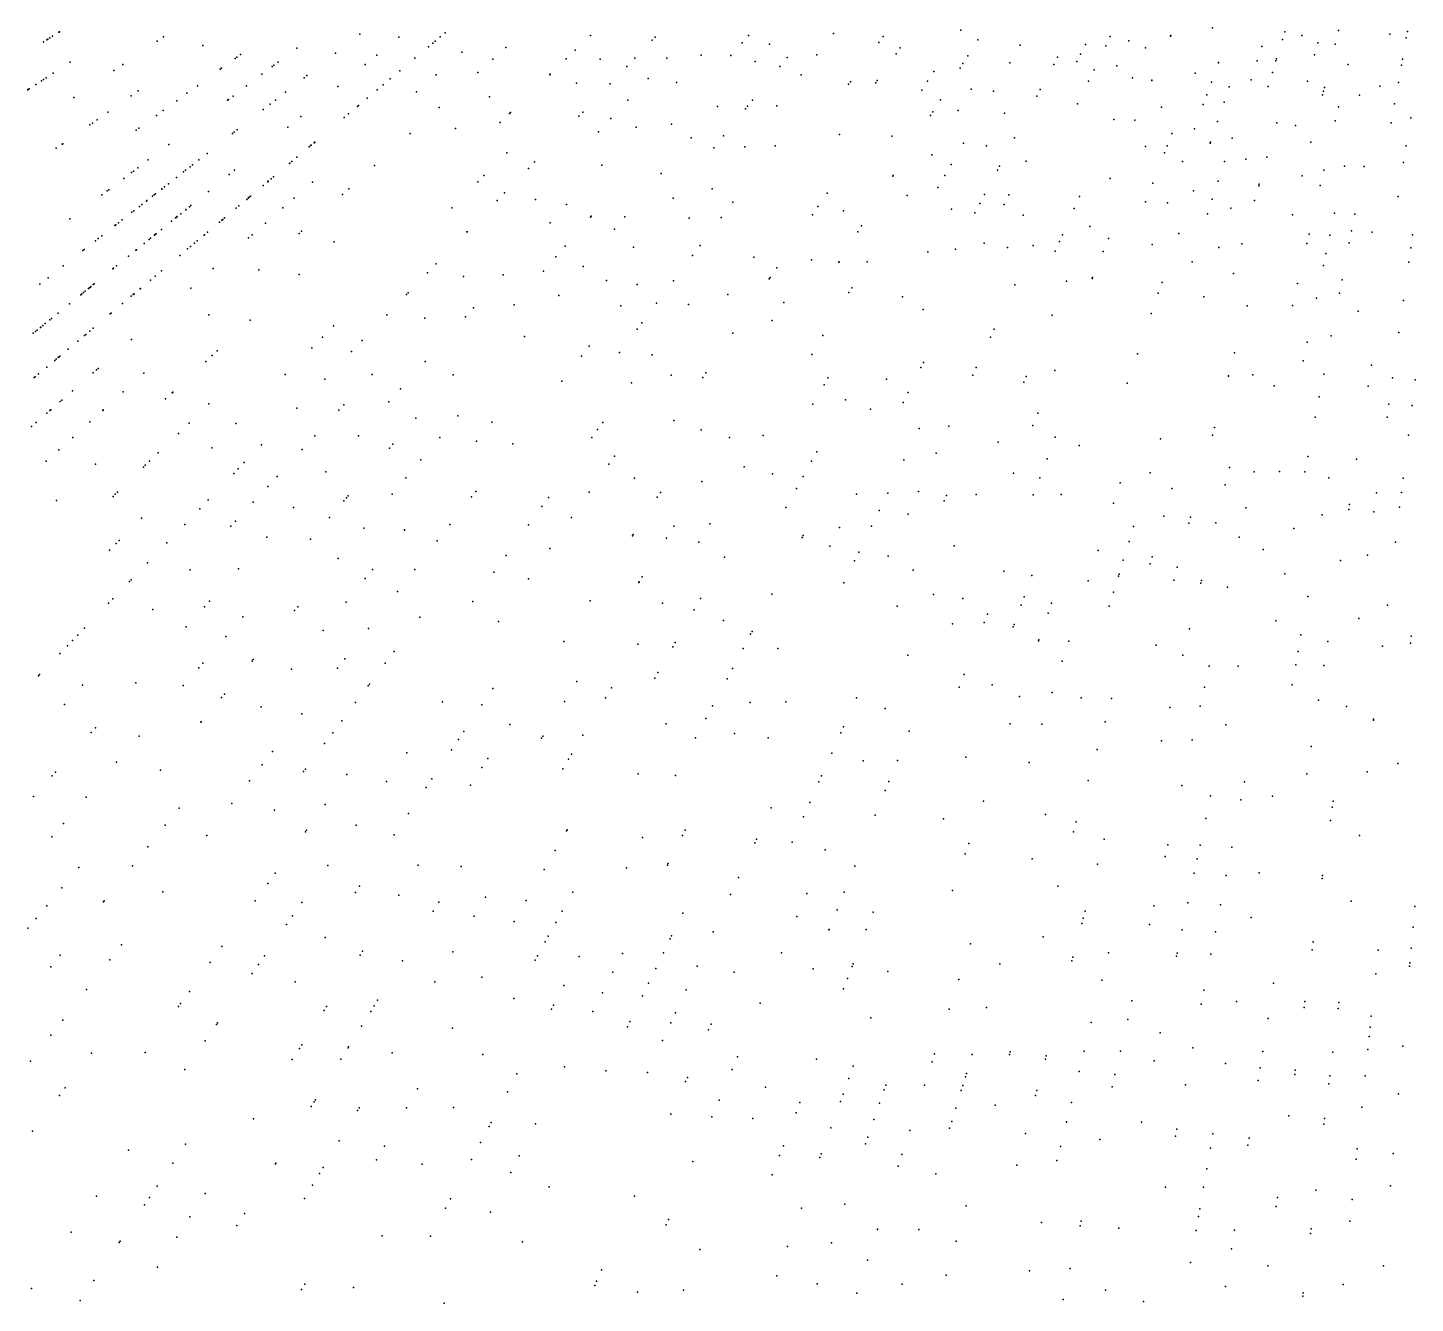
# Model space of a CAD drawing. Header units: metres. Extents: x -4327 to 4266, y -3886 to 3992.
# Drawn here: x -297.6 to -30.6, y -426.8 to -181.3 of the extents above; entities that cross this region are included whole.
import ezdxf

# ---------------------------------------------------------------- set-up
doc = ezdxf.new("R2010")
doc.units = ezdxf.units.M

msp = doc.modelspace()

# ---------------------------------------------------------------- linework, layer by layer
for p in [(-69.61, -181.34, 2494.2), (-294.59, -184.08, 2093.37), (-293.92, -183.66, -282.69), (-293.72, -183.54, -283.77), (-293.31, -183.28, -279.61), (-292.83, -182.98, -283.86), (-291.61, -182.22, -286.78), (-291.48, -182.13, -286.97), (-272.7, -183.94, 2095.34), (-271.44, -183.09, 2093.05), (-233.67, -182.56, 2105.72), (-226.16, -183.14, 2487.79), (-219.2, -183.93, -242.37), (-218.21, -183.1, -235.73), (-217.28, -182.32, -236.81), (-189.31, -182.82, 2497.42), (-177.41, -183.72, 2488.68), (-176.88, -183.17, 2481.22), (-160.14, -184.23, 2499.36), (-158.92, -182.81, 2480.2), (-142.56, -182.47, 2497.54), (-133.82, -184.19, 2500.16), (-132.96, -183, 2469.16), (-118.06, -181.79, 2454.45), (-114.78, -183.69, 2499.38), (-89.28, -183.05, 2492.19), (-85.73, -183.85, 2499.03), (-77.68, -182.99, 2465.75), (-77.6, -182.81, 2497.37), (-56.13, -183.59, 2482.59), (-55.68, -182.13, 2480.45), (-52.42, -182.82, 2476.96), (-49.36, -184.23, 2466.39), (-45.34, -181.86, 2476.42), (-35.49, -182.57, 2493.57), (-32.32, -183.27, 2495.07), (-32.1, -182.06, 2496.92), (-263.89, -184.78, 2104.49), (-256.66, -186.47, 2095.37), (-245.83, -185.24, 2478.96), (-238.34, -186.21, 2480.12), (-230.42, -186.59, 2464.73), (-220.47, -185, 2483.88), (-219.64, -184.3, -226.67), (-214.04, -186.06, 2483.11), (-205.62, -185.14, 2494.95), (-192.24, -185.64, 2458.77), (-168.01, -186.6, 2473.29), (-162.28, -186.68, 2490.5), (-154.83, -184.52, 2494.4), (-145.77, -186.57, 2494.54), (-130.47, -186.33, 2497.91), (-129.68, -185.2, 2467.92), (-116.71, -186.77, 2493.79), (-106.64, -184.71, 2492.64), (-94.99, -186.42, 2493.24), (-94.03, -184.54, 2484.38), (-90.16, -184.85, 2483.25), (-82.47, -185.22, 2497.78), (-60.1, -184.96, 2497.19), (-49.99, -186.55, 2497.54), (-46.01, -184.52, 2476.71), (-289.45, -187.97, 2094), (-281.03, -189.56, 2092.22), (-279.31, -188.39, 2101.16), (-260.54, -189.29, 2096.16), (-260.32, -189.14, 2094.43), (-257.7, -187.23, 2096.19), (-257.34, -186.97, 2093.22), (-250.57, -188.82, 2450.24), (-250.22, -188.56, 2479.03), (-249.4, -187.94, 2449.42), (-232.69, -188.43, 2489.06), (-223.11, -187.21, -224.12), (-208.09, -187.37, 2463.64), (-193.98, -187.33, 2493.71), (-187.41, -187.41, 2463.53), (-182.33, -188.81, 2490.71), (-180.75, -187.17, 2482.15), (-174.59, -187.22, 2468.01), (-157.59, -187.81, 2496.24), (-152.87, -188.78, 2459.53), (-151.46, -187.04, 2464.28), (-118.16, -189.1, 2493.8), (-117.62, -188.24, 2467.29), (-108.59, -188.09, 2490.3), (-100.17, -188.39, 2493.64), (-99.44, -187.02, 2491.51), (-95.71, -187.84, 2479.8), (-92.39, -189.42, 2495.11), (-87.99, -188.69, 2497.34), (-68.45, -188.07, 2465.64), (-68.43, -188, 2498.5), (-60.98, -187.68, 2498.72), (-57.39, -187.71, 2468.21), (-57.28, -187.34, 2497.83), (-43.5, -188.43, 2500.78), (-33.24, -188.54, 2493.41), (-33.04, -187.41, 2496.26), (-294.96, -191.55, 2091.13), (-294.55, -191.29, 2095.27), (-294.05, -190.96, -284.08), (-292.68, -190.07, -285.29), (-252.54, -190.3, 2437.83), (-244.43, -190.97, 2103), (-243.9, -190.56, 2470.69), (-227.85, -191.19, 2484.01), (-225.98, -189.62, -221.67), (-219.02, -190.39, 2457.68), (-210.97, -189.96, 2485.59), (-197.14, -190.38, 2483.67), (-197.06, -190.3, 2458.03), (-191.99, -191.99, 2460.57), (-185.51, -192.1, 2495), (-178.22, -191.12, 2492.84), (-172.78, -191.89, 2489.39), (-148.77, -190.42, 2474.23), (-139.65, -192.2, 2488.69), (-139.29, -191.72, 2496.78), (-134.4, -191.95, 2497.78), (-134.11, -191.52, 2477.74), (-124.43, -191.6, 2464.18), (-123.23, -189.76, 2499.78), (-93.47, -191.64, 2491.89), (-85.03, -190.98, 2491.24), (-81.28, -191.48, 2495.09), (-81.25, -191.42, 2494.35), (-72.97, -190.1, 2475.14), (-69.81, -191.81, 2481.12), (-62.17, -191.34, 2495.4), (-58.08, -189.96, 2497.86), (-51.34, -191.61, 2494.37), (-33.84, -191.9, 2484.62), (-33.83, -191.87, 2501.68), (-297.59, -193.26, -282.41), (-297.55, -193.23, -276.41), (-297.54, -193.23, 2088.58), (-297.29, -193.07, -276.8), (-297.29, -193.07, -276.8), (-296.06, -192.26, -279.07), (-288.7, -194.73, 2091.46), (-277.68, -194.43, 2092.22), (-276.33, -193.49, 2096.53), (-266.95, -193.95, 2094.42), (-264.94, -192.49, 2093.54), (-258.09, -194.49, 2429.1), (-255.48, -192.52, 2105.08), (-247.99, -193.75, 2457.68), (-237.92, -192.66, 2487.73), (-230.38, -193.31, -268.27), (-229.18, -192.31, -230.22), (-222.77, -193.65, 2488.05), (-208.72, -194.63, 2486.68), (-125.55, -193.33, 2471.77), (-116.07, -193.17, 2489.82), (-111.73, -193.53, 2483.97), (-103.41, -194.49, 2494.29), (-102.76, -193.25, 2493.91), (-70.71, -194.27, 2496.2), (-66.37, -192.74, 2494.43), (-58.9, -192.66, 2498.89), (-48.43, -194.24, 2482.94), (-48.25, -193.52, 2490.78), (-48.08, -192.84, 2499.11), (-41.31, -194.34, 2498.36), (-37.43, -192.55, 2501.07), (-282.15, -197.56, 2096.9), (-271.54, -197.28, 2093.26), (-268.92, -195.38, 2095.04), (-259.14, -195.28, 2096.79), (-258.98, -195.15, 2397.42), (-252.26, -197.09, 2457.49), (-250.95, -196.07, 2095.69), (-249.93, -195.27, 2094.88), (-234.15, -196.47, -252.95), (-233.97, -196.32, -213.24), (-232.29, -194.92, -252.34), (-218.43, -196.67, 2466.05), (-190.78, -197.56, 2464.24), (-182.11, -195.29, 2494.75), (-164.88, -196.5, 2459.91), (-159.48, -196.94, 2496.17), (-159.07, -196.44, 2463.06), (-158.11, -195.26, 2461.46), (-153.43, -196.38, 2495.34), (-123.43, -197.52, 2497.41), (-121.97, -195.19, 2497.42), (-118.53, -197.27, 2497.17), (-95.57, -195.96, 2484.2), (-79.44, -196.63, 2494.5), (-71.38, -196.11, 2470.7), (-67.36, -195.63, 2498.2), (-45.37, -196.53, 2484.83), (-34.56, -196, 2502.6), (-285.63, -200, 2101.27), (-285.15, -199.67, 2090.72), (-284.25, -199.04, 2091.15), (-272.84, -198.23, 2088.7), (-245.02, -198.41, 2121.45), (-236.73, -198.64, -215.51), (-235.89, -197.93, 2491.04), (-206.69, -199.6, 2491.74), (-204.88, -197.85, 2458.05), (-204.68, -197.66, 2491.3), (-191.52, -198.33, 2498.58), (-185.41, -198.83, 2463.8), (-173.74, -199.87, 2461.55), (-123.85, -198.2, 2476.75), (-109.62, -197.75, 2498.04), (-88.59, -198.99, 2497.52), (-84.53, -199.14, 2480.58), (-68.64, -199.35, 2496.11), (-57.24, -199.63, 2491.11), (-53.63, -200.15, 2501.93), (-45.99, -199.22, 2468.8), (-35.2, -199.65, 2497.54), (-31.46, -198.65, 2494.66), (-276.74, -201.06, 2096.78), (-276.19, -200.66, 2092.59), (-258.17, -201.7, -248.99), (-257.84, -201.44, -273.19), (-257.27, -201, -252.93), (-247.56, -200.47, 2104.02), (-224.02, -201.7, 2460.6), (-215.27, -200.74, 2492.68), (-187.77, -201.36, 2495.11), (-180.53, -200.5, 2494.95), (-169.94, -202.52, 2457.32), (-163.68, -202.13, 2468.08), (-141.38, -201.91, 2495.61), (-131.3, -202.19, 2496.64), (-107.69, -202.53, 2474.14), (-77.43, -201.72, 2493.15), (-73.09, -200.8, 2497.37), (-65.82, -202.56, 2489.15), (-292.09, -204.53, 2099.18), (-290.99, -203.75, 2098.14), (-290.86, -203.66, 2090.31), (-270.45, -203.8, 2097.34), (-263.07, -205.54, 2229.65), (-243.42, -204.25, 2449.73), (-243.15, -204.03, 2489.6), (-243.03, -203.93, -246.89), (-242.5, -203.48, -229.07), (-242.34, -203.35, 2136.71), (-205.38, -205.38, 2483.07), (-165.57, -204.47, 2496.68), (-159.59, -204.26, 2485.77), (-153.79, -204.09, 2490.17), (-117.53, -203.57, 2476.62), (-113.1, -204.04, 2501.4), (-82.51, -204.22, 2494.04), (-78.84, -205.39, 2475.74), (-78.33, -204.07, 2475.12), (-70.08, -203.52, 2499.5), (-70.06, -203.46, 2498.75), (-70.01, -203.33, 2497.26), (-50.71, -203.38, 2497.72), (-32.32, -204.09, 2462.35), (-274.39, -206.77, 2098.81), (-266.36, -208.1, -236), (-265.9, -207.74, -253.84), (-264.65, -206.76, 2234.65), (-247.22, -207.44, -257.72), (-247.18, -207.41, -257.38), (-246.76, -207.05, -243.42), (-245.83, -206.27, -276.36), (-230.86, -207.86, 2490.7), (-200.05, -207.16, 2461.96), (-187.09, -207.78, 2448.08), (-123.64, -205.77, 2485.94), (-119.9, -207.67, 2455.32), (-110.58, -207.97, 2496.16), (-105.47, -206.99, 2490.94), (-75.38, -207.1, 2495.54), (-67.29, -207.09, 2450.34), (-63.17, -206.61, 2492.91), (-59.13, -206.23, 2491.28), (-44.21, -208, 2501.23), (-40.44, -208.05, 2476.95), (-32.83, -207.27, 2500.71), (-279.11, -210.32, 2084.91), (-277.62, -209.2, 2101.95), (-277.26, -208.93, 2099.24), (-276.42, -208.29, 2099.92), (-268.95, -210.13, 2092.09), (-267.63, -209.09, 2125.54), (-267.22, -208.77, -239.24), (-258.81, -209.58, 2106.34), (-257.79, -208.76, 2452.42), (-251.31, -210.88, -254.16), (-250.75, -210.4, -251.02), (-250.29, -210.02, 2118.96), (-209.8, -209.8, 2489.38), (-201.25, -208.4, 2488.44), (-175.71, -209.4, 2464.89), (-131.15, -209.88, 2478.17), (-131.07, -209.76, 2463.11), (-121.13, -209.8, 2480.45), (-110.99, -208.74, 2490.81), (-89.29, -210.34, 2494.3), (-68.51, -210.85, 2494.92), (-52.32, -209.85, 2464.28), (-48.19, -208.75, 2503.85), (-283.31, -213.49, 2088.34), (-282.33, -212.75, 2101.98), (-282, -212.5, 2085.57), (-273.26, -213.49, -236.52), (-273.01, -213.3, 2450.63), (-271.82, -212.37, -242.23), (-271.76, -212.32, -254.75), (-271.25, -211.92, -252.25), (-270.53, -211.36, -257.67), (-262.81, -212.82, 2101.72), (-252.26, -211.67, 2454.76), (-251.41, -210.96, 2105.58), (-251.38, -210.94, -249.11), (-242.79, -211.06, 2490.81), (-237.03, -213.42, 2469.49), (-235.83, -212.34, 2489.1), (-211, -211, 2480.62), (-205.82, -213.13, 2485.91), (-165.89, -212.33, 2491.72), (-143.78, -213.16, 2492.02), (-122.44, -212.07, 2465.62), (-113.49, -213.45, 2461.41), (-108.79, -213.5, 2481.46), (-81.09, -211.24, 2484.72), (-73.25, -212.74, 2455.97), (-60.72, -211.75, 2494.29), (-60.62, -211.41, 2490.31), (-48.87, -211.69, 2491.04), (-276.1, -215.71, -240.1), (-275.64, -215.35, -238.3), (-274.77, -214.68, -240.35), (-274.69, -214.61, -261.05), (-273.56, -213.73, -258.79), (-266.49, -215.8, -272.91), (-266.19, -215.55, 2451.69), (-257.47, -216.05, -269), (-256.96, -215.61, 2479.92), (-255.46, -214.36, -239.38), (-255.16, -214.11, -225.07), (-254.96, -213.94, -271.47), (-254.7, -213.72, -294.64), (-248.5, -216.02, 2485.28), (-246.33, -214.13, 2484.4), (-215.99, -215.99, 2493.36), (-207.23, -214.59, 2468.54), (-199.89, -214.36, 2493.84), (-193.93, -215.38, 2466.03), (-173.41, -214.14, 2497.09), (-161.93, -214.89, 2463.1), (-145.53, -215.75, 2495.72), (-128.38, -213.65, 2495.83), (-119.85, -216.22, 2461.87), (-114.39, -215.14, 2494.88), (-109.72, -215.33, 2488.54), (-96.21, -216.1, 2492.3), (-95.21, -213.83, 2466.17), (-82.48, -214.86, 2482.35), (-78.26, -215.03, 2497.79), (-69.64, -214.33, 2459.95), (-66.06, -216.07, 2496.3), (-61.54, -214.61, 2481.73), (-33.86, -213.78, 2466.27), (-289.48, -218.14, 2099.18), (-280.12, -218.85, 2099.62), (-279.39, -218.29, -237.05), (-277.54, -216.84, -237.42), (-277.16, -216.54, 2105.32), (-269.92, -218.58, -274.58), (-269.14, -217.94, -265.29), (-269.09, -217.91, -269.46), (-268.94, -217.78, -270.52), (-268.82, -217.69, -269.5), (-268.16, -217.15, -266.12), (-267.17, -216.35, -273), (-267.14, -216.32, -267.81), (-260.66, -218.72, 2107.46), (-260.24, -218.36, -245.26), (-260.05, -218.21, -240.89), (-259.7, -217.92, -235.87), (-251.84, -218.92, 2487.47), (-197.07, -218.87, 2494.17), (-189.31, -217.78, 2490.34), (-189.18, -217.62, 2488.6), (-182.7, -217.73, 2488.57), (-170.31, -217.99, 2494.46), (-164.15, -217.84, 2496.9), (-146.6, -217.35, 2474.9), (-140.63, -216.56, 2489.39), (-115.35, -216.94, 2460.26), (-106.03, -217.39, 2490.53), (-70.56, -217.15, 2492.31), (-54.18, -217.32, 2459.57), (-46.13, -217.01, 2496.66), (-42.22, -217.22, 2490.19), (-283.34, -221.37, -230.31), (-280.85, -219.42, 2425.45), (-280.65, -219.27, -227.3), (-273.22, -221.25, -256.17), (-273.07, -221.13, -256.02), (-273.03, -221.09, -254.81), (-272.91, -220.99, -261.78), (-271.85, -220.14, -258.99), (-263.65, -221.23, -249.34), (-263.6, -221.18, -233.33), (-263.01, -220.69, -234.45), (-254.41, -221.16, 2451.94), (-245.35, -220.92, 2481.63), (-244.88, -220.5, 2487.27), (-213.07, -220.64, 2492.45), (-213.06, -220.63, 2459.2), (-184.68, -220.09, 2491.49), (-137.85, -220.61, 2494.72), (-137.13, -219.45, 2468.47), (-98.48, -221.2, 2493.27), (-93.2, -219.57, 2498.64), (-76.08, -220.96, 2476.5), (-51.03, -221.05, 2461.57), (-47.03, -221.24, 2468.91), (-42.85, -220.44, 2481.11), (-38.91, -220.66, 2490.69), (-31.09, -221.2, 2482.97), (-286.96, -224.2, -226.31), (-286.72, -224.01, -225.85), (-284.55, -222.32, -227.42), (-284.04, -221.91, -231.71), (-276.76, -224.12, -249.8), (-276.69, -224.06, -254.69), (-275.17, -222.83, -250.96), (-274.22, -222.06, -251.83), (-273.96, -221.85, -256.56), (-266.82, -223.89, -261.43), (-266.26, -223.42, -290.52), (-265.48, -222.76, -258.34), (-264.98, -222.34, 2485.8), (-255.14, -221.79, 2489.15), (-238.62, -222.52, 2462.73), (-194.19, -223.39, 2495), (-181.05, -223.57, 2494.72), (-168.22, -223.23, 2471.24), (-119.06, -223.92, 2471.27), (-113.53, -222.81, 2490.23), (-109.08, -223.65, 2491.61), (-104.11, -223.26, 2494.11), (-99.06, -222.5, 2466), (-89.65, -221.89, 2492.54), (-81.19, -223.06, 2501.01), (-68.37, -223.64, 2492.8), (-63.93, -222.94, 2501.52), (-51.44, -222.83, 2466.67), (-43.3, -222.75, 2491.94), (-31.44, -223.68, 2495.55), (-278.19, -225.28, -251.96), (-268.33, -225.16, 2103.79), (-219.02, -226.8, 2472.98), (-195.97, -225.44, 2494.68), (-169.65, -225.14, 2492.36), (-157.89, -225.49, 2494.61), (-146.75, -225.98, 2491.72), (-141.52, -226.47, 2495), (-141.46, -226.39, 2468.61), (-136.03, -226.39, 2493.3), (-124.41, -224.44, 2460.91), (-99.88, -224.34, 2472.59), (-90.67, -224.42, 2464.39), (-73.55, -226.36, 2493.17), (-47.77, -224.76, 2493.18), (-31.83, -226.46, 2466.67), (-293.68, -229.45, -231.05), (-290.78, -227.18, -229.88), (-281.2, -227.71, -245.93), (-281.14, -227.66, -239.3), (-281.06, -227.6, -243.51), (-280.49, -227.14, -241.02), (-273.06, -229.13, -281.17), (-271.87, -228.13, -224.6), (-261.9, -227.66, 2454.59), (-253.15, -227.94, 2487.79), (-245.38, -228.82, 2490.75), (-220.64, -228.48, 2491.33), (-213.71, -229.18, 2457.85), (-206.11, -228.91, 2491.78), (-198.36, -228.19, 2456.97), (-190.7, -227.26, 2489.13), (-154.74, -229.41, 2495.2), (-153.46, -227.51, 2499.48), (-92.75, -229.57, 2492.98), (-92.68, -229.38, 2463.61), (-65.56, -228.65, 2477.36), (-48.26, -227.06, 2474.39), (-295.27, -230.69, 2088.4), (-286.83, -232.27, -239.54), (-286.57, -232.06, 2481.25), (-285.93, -231.54, -242.23), (-285.71, -231.37, 2446.28), (-285.54, -231.23, -241.61), (-285.42, -231.13, 2099.62), (-284.97, -230.77, -242.28), (-284.82, -230.64, -239.85), (-275.96, -231.56, -241.13), (-275.89, -231.5, -278.07), (-273.95, -229.88, -237.41), (-266.23, -231.43, 2456.55), (-186.22, -229.96, 2494.26), (-180.29, -230.76, 2491.6), (-173.32, -230.01, 2497.45), (-154.9, -229.65, 2473.29), (-139.57, -232.28, 2468.17), (-139.01, -231.36, 2495.95), (-107.62, -230.79, 2494.79), (-97.67, -230.1, 2489.23), (-79.31, -230.34, 2494.38), (-53.23, -230.58, 2464.67), (-44.68, -229.83, 2495.79), (-289.55, -234.48, -237.79), (-287.39, -232.72, 2107.3), (-287.17, -232.55, -238.4), (-279.36, -234.41, -250.19), (-277.7, -233.02, 2099.43), (-277.31, -232.69, -250.98), (-277.09, -232.51, -226.44), (-224.69, -232.67, 2493.61), (-224.4, -232.37, 2490.39), (-203.97, -234.64, 2459.93), (-195.39, -232.86, 2459.03), (-183.49, -234.85, 2488.97), (-176.58, -234.33, 2496.57), (-170.44, -234.59, 2490.68), (-162.89, -232.64, 2498.66), (-152.12, -234.24, 2493.66), (-129.24, -233.15, 2465.13), (-80.03, -232.43, 2475.07), (-71.26, -233.09, 2495.63), (-62.94, -234.88, 2475.84), (-54.21, -234.8, 2481.33), (-49.61, -233.37, 2470.76), (-45.18, -232.41, 2494.54), (-32.86, -233.83, 2502.38), (-293.32, -237.53, -230.02), (-293, -237.26, -231.18), (-291.75, -236.26, 2098.94), (-291.72, -236.23, 2098.7), (-281.75, -236.42, 2484.17), (-281.54, -236.24, -246.88), (-262.72, -236.56, 2500.63), (-254.78, -237.59, 2483.69), (-228.49, -236.61, 2493.15), (-221.2, -237.21, 2468.79), (-213.36, -236.96, 2490.17), (-211.82, -235.24, 2493.74), (-125.26, -235.58, 2492.76), (-100.45, -236.64, 2478.45), (-81.38, -236.35, 2475.66), (-41.59, -235.87, 2494.53), (-296.54, -240.13, -234.26), (-296.09, -239.77, -224.56), (-295.78, -239.52, 2357.22), (-295.14, -239, -230.02), (-295.06, -238.94, -226.3), (-294.68, -238.62, -230.52), (-294.26, -238.28, -231.89), (-285.66, -239.7, -268.91), (-284.98, -239.13, -248.72), (-238.73, -238.73, 2455.65), (-180.34, -239.32, 2468.38), (-179.43, -238.11, 2489.96), (-161.94, -240.08, 2499.28), (-154.34, -237.66, 2493.2), (-111.61, -239.35, 2493.05), (-33.72, -239.95, 2467.13), (-287.97, -241.63, 2446.79), (-286.67, -240.55, 2098.9), (-286.44, -240.35, -265.34), (-277.64, -241.35, 2484.66), (-242.91, -242.91, 2488.65), (-240.9, -240.9, 2488.03), (-233.26, -241.54, 2492.74), (-202.03, -240.77, 2497.8), (-189.55, -242.61, 2457.54), (-144.56, -240.59, 2493.75), (-112.32, -240.87, 2495.89), (-51.41, -241.85, 2489.5), (-46.77, -240.62, 2495.74), (-292.39, -245.34, -221.9), (-292.14, -245.14, -234.13), (-291.75, -244.8, -244.82), (-291.57, -244.66, 2175.96), (-291.43, -244.54, 2100.58), (-289.79, -243.16, -248.76), (-263.33, -245.56, 2488.08), (-262.08, -244.39, 2485.8), (-261.12, -243.5, 2457.7), (-235.26, -243.62, 2453.49), (-221.11, -245.57, 2494.21), (-191.04, -244.52, 2499.06), (-183.72, -243.8, 2491.87), (-177.46, -244.25, 2498.32), (-146.72, -244.19, 2494.28), (-84.05, -244.1, 2488.9), (-65.35, -243.9, 2487.22), (-52.16, -245.41, 2498.43), (-295.51, -247.96, -233.65), (-293.93, -246.64, -237.01), (-284.98, -247.73, 2117.85), (-284.33, -247.16, 2099.72), (-284.03, -246.9, 2485.67), (-275.23, -247.82, 2482.78), (-248.08, -248.08, 2491.42), (-231.3, -248.04, 2486.98), (-215.71, -248.14, 2492.15), (-173.8, -248.21, 2495.92), (-167.09, -247.72, 2495.42), (-125.71, -246.73, 2460.22), (-125.21, -245.74, 2487), (-115.72, -248.17, 2494.01), (-115.06, -246.74, 2492.17), (-99.92, -247.31, 2479.19), (-61.87, -248.13, 2478.59), (-48.21, -248.02, 2462.07), (-39.01, -246.28, 2496.83), (-296.34, -248.66, -227.44), (-296.19, -248.53, 2471.69), (-240.43, -248.97, 2467.59), (-225.86, -250.84, 2455.16), (-194.81, -249.35, 2460.49), (-181.39, -249.67, 2474.33), (-167.7, -248.62, 2459.03), (-144.36, -250.05, 2491.83), (-143.6, -248.72, 2490.5), (-132.37, -248.96, 2492.85), (-105.91, -249.51, 2493.81), (-105.47, -248.48, 2496.2), (-86, -249.75, 2493.55), (-66.55, -248.35, 2492.02), (-66.55, -248.37, 2478.95), (-57.77, -250.25, 2489.29), (-39.65, -250.32, 2496.42), (-34.95, -248.7, 2487.35), (-30.59, -249.1, 2485.61), (-291.32, -253.24, 2199.64), (-291.02, -252.98, 2447.56), (-288.99, -251.22, 2168.2), (-279.21, -251.4, 2454.41), (-271.06, -252.77, 2493.86), (-269.77, -251.56, 2481.99), (-269.66, -251.46, 2462.55), (-228.1, -253.33, 2489.52), (-140.22, -252.96, 2484.22), (-129.13, -253.42, 2490.31), (-128.16, -251.53, 2459.85), (-49.05, -252.34, 2491.52), (-293.9, -255.49, 2480.62), (-293.33, -254.99, 2106.7), (-293.16, -254.84, 2294.35), (-283.17, -254.97, 2480.15), (-283.06, -254.87, 2488.27), (-262.73, -253.71, 2485.56), (-245.79, -254.52, 2473.57), (-237.75, -254.95, 2495.27), (-236.76, -253.89, 2484.87), (-214.83, -256.02, 2481.09), (-146.52, -253.78, 2493.34), (-135.44, -254.72, 2501.67), (-103.22, -255.48, 2497.09), (-49.82, -256.29, 2464.71), (-36.02, -256.28, 2481.79), (-35.67, -253.8, 2497.38), (-31.19, -254.05, 2494.15), (-296.9, -258.09, 2436.45), (-296, -257.3, 2446.01), (-285.64, -257.19, 2457.12), (-266.55, -257.4, 2456.46), (-257.52, -257.52, 2469.04), (-222.93, -256.45, 2491.69), (-208.31, -257.24, 2467.4), (-187.93, -258.66, 2496.86), (-186.94, -257.3, 2494.56), (-173.29, -256.92, 2462.83), (-168.02, -258.72, 2462.5), (-126.07, -258.48, 2458.49), (-120.32, -258.03, 2492.79), (-104.18, -257.85, 2495.3), (-69.2, -258.24, 2459.76), (-288.94, -260.16, 2485.52), (-268.61, -259.4, 2493.95), (-252.62, -261.6, 2484.27), (-242.32, -259.85, 2493.56), (-233.97, -259.85, 2463.56), (-227.32, -261.5, 2490.01), (-218.31, -260.17, 2490.45), (-211.25, -260.88, 2491.99), (-204.22, -261.39, 2462.51), (-189.05, -260.2, 2458.55), (-162.57, -260.17, 2492.94), (-156.09, -259.77, 2462.67), (-110.83, -261.11, 2495.68), (-99.86, -260.14, 2463.54), (-79.62, -260.43, 2492.92), (-69.59, -259.71, 2499.08), (-31.89, -259.76, 2496.57), (-291.59, -262.55, 2166.5), (-272.48, -263.13, 2483.53), (-262.17, -262.17, 2467.04), (-244.78, -262.5, 2489.76), (-227.96, -262.23, 2487.1), (-184.68, -263.75, 2461.28), (-145.75, -262.93, 2487.65), (-122.75, -263.23, 2459.66), (-101.45, -264.29, 2490.71), (-95.26, -261.72, 2486.7), (-51.29, -263.87, 2498.58), (-294.06, -264.77, 2226.36), (-284.55, -265.35, 2478.4), (-275.33, -265.88, 2491.27), (-274.97, -265.54, 2461.24), (-274.17, -264.77, 2454.08), (-257.07, -266.2, 2462.35), (-255.93, -265.02, 2488.37), (-240.25, -266.82, 2471.56), (-221.95, -264.51, 2491.44), (-185.78, -265.32, 2497.08), (-159.72, -265.82, 2453.73), (-146.75, -264.75, 2493.44), (-128.99, -264.48, 2457.45), (-66.31, -265.96, 2496.5), (-61.59, -266.78, 2493.76), (-56.69, -266.71, 2471), (-51.86, -266.82, 2463.3), (-41.87, -264.38, 2462.75), (-257.94, -267.11, 2489.21), (-251.41, -269.61, 2462.05), (-249.61, -267.67, 2490.75), (-224.84, -267.96, 2493.84), (-180.8, -268.04, 2492.62), (-167.86, -268.64, 2463.21), (-154.25, -267.16, 2462.5), (-148.38, -267.68, 2486.99), (-107.9, -267.05, 2497.7), (-102.85, -267.93, 2465.1), (-87.36, -268.88, 2499.56), (-81.63, -267.01, 2492.91), (-67.14, -269.3, 2490.33), (-47.25, -267.96, 2465.78), (-32.91, -268.03, 2497.19), (-292.05, -272.34, 2490.44), (-281.16, -271.51, 2489.76), (-280.74, -271.1, 2459.73), (-280.35, -270.73, 2491.45), (-262.85, -272.19, 2462.85), (-236.25, -271.77, 2488.33), (-235.96, -271.44, 2494.96), (-227.44, -271.06, 2493.01), (-212.19, -271.59, 2486.73), (-211.39, -270.57, 2487.41), (-197.41, -271.71, 2472.8), (-189.55, -270.71, 2463.43), (-176.44, -271.69, 2455.47), (-175.85, -270.78, 2489.15), (-149.64, -269.97, 2496.99), (-138.14, -271.11, 2495.01), (-132.11, -270.87, 2493.86), (-126.16, -270.55, 2458.95), (-120.81, -271.35, 2492.11), (-115.1, -271.17, 2460.18), (-104.11, -271.2, 2460.16), (-98.7, -271.18, 2490.59), (-77.41, -269.97, 2495.24), (-38.06, -270.81, 2490.78), (-33.25, -270.76, 2497.14), (-264.49, -273.89, 2496.38), (-254.24, -272.64, 2489.75), (-246.42, -273.68, 2487.38), (-236.78, -272.38, 2456.13), (-198.68, -273.46, 2458.62), (-151.69, -273.65, 2497.48), (-133.76, -274.24, 2490.63), (-128.19, -274.91, 2464.91), (-121.26, -272.35, 2489.71), (-88.65, -272.84, 2487.76), (-63.19, -273.71, 2495.74), (-43.4, -274.02, 2489.34), (-43.25, -273.09, 2493.22), (-38.58, -274.51, 2475.02), (-33.59, -273.57, 2497.84), (-275.69, -275.69, 2483.58), (-267.39, -276.9, 2487.39), (-258.51, -277.22, 2485.26), (-257.63, -276.27, 2467.75), (-239.54, -275.56, 2484.82), (-232.94, -277.61, 2494.56), (-216.34, -276.9, 2495.38), (-201.22, -276.96, 2490.08), (-192.98, -275.61, 2467.16), (-173.25, -277.26, 2488.62), (-166.32, -276.81, 2489.64), (-141.4, -277.51, 2497.15), (-135.22, -277.23, 2495.26), (-84.78, -277.3, 2490.68), (-78.95, -275.32, 2460.13), (-74.14, -276.68, 2495.87), (-73.83, -275.53, 2461.78), (-68.97, -276.61, 2496.02), (-53.97, -277.67, 2488.73), (-48.5, -275.07, 2469.5), (-280, -280, 2486.92), (-251.56, -279.39, 2492.3), (-243.21, -279.78, 2475.9), (-225.12, -278, 2462.4), (-225.09, -277.96, 2490.7), (-218.79, -280.04, 2494.06), (-181.24, -279.08, 2490.87), (-181.1, -278.87, 2468.45), (-174.69, -279.56, 2488.26), (-168.42, -280.3, 2489.11), (-148.57, -279.42, 2492.99), (-148.37, -279.05, 2457.51), (-85.66, -280.17, 2458.1), (-64.5, -279.37, 2498.35), (-34.42, -280.33, 2497.08), (-281.86, -281.86, 2486), (-280.57, -280.57, 2483.25), (-270.81, -280.43, 2457.02), (-205.52, -282.88, 2463.56), (-197.14, -281.54, 2489.89), (-143.24, -281.12, 2496.39), (-137.66, -282.24, 2495.57), (-119.29, -281.02, 2469.7), (-91.61, -281.95, 2498.98), (-59.88, -281.73, 2497.7), (-39.75, -282.83, 2500.74), (-274.53, -284.29, 2490.84), (-266.35, -285.63, 2487.78), (-257.01, -285.44, 2455.39), (-237.87, -283.48, 2462.35), (-231.28, -285.6, 2491.54), (-223.11, -285.57, 2494.56), (-163.5, -283.2, 2489.11), (-138.48, -283.92, 2488.53), (-131.99, -283.05, 2493.01), (-86.77, -283.82, 2490.13), (-81.57, -284.49, 2471.59), (-81.19, -283.13, 2494.42), (-76.41, -285.15, 2465.39), (-44.95, -283.83, 2491.99), (-278.03, -287.91, 2470.29), (-277.7, -287.57, 2484.54), (-232.65, -287.29, 2468.98), (-207.88, -286.12, 2491.78), (-201.21, -287.36, 2491.17), (-180.01, -288.08, 2490.94), (-179.96, -287.99, 2490.2), (-179.34, -287.01, 2491.87), (-140.53, -288.13, 2492.72), (-127.21, -285.71, 2496.49), (-109.76, -285.92, 2488.73), (-104.37, -286.77, 2468.71), (-93.5, -287.78, 2492.45), (-87.71, -286.9, 2460.02), (-87.59, -286.48, 2490.3), (-77.07, -287.62, 2498.32), (-71.86, -288.21, 2469.2), (-71.73, -287.69, 2487.64), (-55.68, -286.43, 2494.49), (-226.41, -289.8, 2493.27), (-154.38, -290.35, 2471.72), (-123.28, -290.42, 2496.39), (-105.86, -290.85, 2470.69), (-88.64, -289.94, 2497.41), (-66.72, -289.01, 2465.72), (-51.28, -290.8, 2489.05), (-282.05, -292.07, 2488.85), (-281.24, -291.23, 2456.36), (-273.51, -293.3, 2492.44), (-263.6, -292.75, 2456.87), (-262.6, -291.65, 2491.02), (-246.27, -293.5, 2475.78), (-245.63, -292.74, 2487.32), (-236.34, -291.85, 2489.58), (-211.95, -291.72, 2463.25), (-189.37, -291.61, 2488.83), (-175.47, -292.04, 2458.25), (-169.37, -293.36, 2453.98), (-168.1, -291.16, 2485.62), (-130.3, -292.66, 2469.81), (-117.63, -291.15, 2495.57), (-106.45, -292.47, 2495.42), (-100.57, -292.09, 2487.89), (-89.47, -292.63, 2497.83), (-35.91, -292.45, 2460.67), (-256.19, -294.72, 2478.68), (-222.12, -294.76, 2483.47), (-207, -295.62, 2493.77), (-163.73, -295.38, 2466.49), (-119.61, -296.05, 2493.64), (-113.54, -295.79, 2485.13), (-112.93, -294.2, 2493.42), (-107.79, -296.16, 2471.99), (-101.24, -294.02, 2460.43), (-57.44, -295.49, 2457.13), (-41.46, -294.99, 2499.31), (-287.96, -298.2, 2481.36), (-286.69, -296.88, 2462.15), (-267.09, -296.64, 2489.45), (-259.46, -298.47, 2492.57), (-240.75, -297.3, 2490.03), (-232, -296.94, 2488.89), (-158.48, -298.05, 2485.43), (-158.2, -297.53, 2491.31), (-107.97, -296.63, 2486.79), (-74.06, -297.03, 2498.82), (-52.58, -298.19, 2460.44), (-31.36, -298.4, 2494.27), (-289.96, -300.26, 2481.89), (-288.99, -299.26, 2481.87), (-227.1, -301.37, 2456.18), (-194.45, -299.42, 2495.84), (-180.21, -299.93, 2465.29), (-173.48, -300.48, 2463.94), (-173, -299.65, 2486.54), (-159.92, -300.76, 2457.76), (-153.25, -300.77, 2465.25), (-103.07, -299.34, 2493.99), (-103, -299.13, 2492.25), (-97.27, -299.36, 2458.18), (-80.43, -300.15, 2491.45), (-53.14, -301.35, 2497.83), (-47.42, -299.43, 2497.17), (-36.88, -300.36, 2492.7), (-31.51, -299.75, 2494.1), (-291.42, -301.77, 2486.1), (-263.92, -303.6, 2491.48), (-254.43, -303.21, 2485.94), (-254.19, -302.93, 2492.32), (-236.57, -302.8, 2492.05), (-228.8, -303.63, 2492.67), (-128.22, -302.06, 2497.79), (-98.52, -303.2, 2447.32), (-75.32, -302.08, 2496.16), (-70.23, -304.22, 2492.27), (-64.66, -304.22, 2493.68), (-53.59, -303.92, 2496.5), (-48.16, -304.05, 2490.3), (-295.54, -306.04, 2488.14), (-295.3, -305.8, 2486.17), (-264.68, -304.48, 2490.03), (-246.81, -304.78, 2489.3), (-237.96, -304.58, 2488.66), (-176.95, -306.49, 2493.51), (-176.31, -305.38, 2465.16), (-163.03, -306.62, 2456.32), (-161.96, -304.61, 2489.21), (-117.39, -305.8, 2493.33), (-287.07, -307.85, 2453.66), (-276.78, -307.39, 2484.3), (-267.66, -307.91, 2458.63), (-259.74, -309.55, 2460.03), (-232.09, -308, 2492.09), (-231.85, -307.68, 2462.8), (-208.09, -308.5, 2485.3), (-191.91, -307.12, 2464.53), (-185.28, -308.36, 2485.86), (-118.33, -308.25, 2492.22), (-112.03, -307.81, 2493.33), (-100.49, -309.28, 2454.55), (-71.17, -308.26, 2492.25), (-54.27, -307.76, 2494.5), (-290.54, -311.56, 2459.12), (-260.33, -310.24, 2491.04), (-252.66, -312.01, 2486.55), (-234.5, -311.19, 2490.96), (-217.78, -311.02, 2489.46), (-210.19, -311.62, 2464.5), (-194.32, -310.98, 2486.1), (-186.44, -310.29, 2491.84), (-165.79, -311.81, 2497.91), (-158.57, -311.2, 2490.12), (-151.7, -311.04, 2457.5), (-138.14, -310.27, 2460.42), (-132.57, -312.32, 2457.94), (-106.76, -310.05, 2464.78), (-94.87, -310.3, 2459.44), (-89.01, -310.42, 2489.64), (-77.83, -312.15, 2469.63), (-72, -311.86, 2499.59), (-49.22, -310.76, 2457.19), (-43.84, -311.97, 2492.67), (-264.29, -314.97, 2461.14), (-264.25, -314.92, 2485.74), (-244.84, -313.38, 2488.93), (-237.13, -314.68, 2457.36), (-167.11, -314.29, 2469.22), (-90.29, -314.87, 2493.33), (-38.62, -314.57, 2496.71), (-38.6, -314.41, 2495.47), (-285.39, -316.96, 2486.18), (-284.57, -316.04, 2487.15), (-276.13, -317.65, 2469.64), (-238.87, -316.99, 2492.85), (-213.65, -316.75, 2486.82), (-204.85, -315.44, 2484.19), (-198.48, -317.64, 2492.26), (-190.77, -317.49, 2483.03), (-174.76, -315.28, 2453.16), (-161.58, -317.13, 2488.17), (-141.14, -317.01, 2483.88), (-140.62, -315.84, 2484.56), (-127.95, -316.69, 2454.6), (-108.56, -315.29, 2455.21), (-102.46, -315.35, 2492.29), (-67.05, -315.46, 2497.01), (-240.46, -319.1, 2491.92), (-216.06, -320.32, 2469.96), (-214.69, -318.3, 2480.97), (-198.75, -318.07, 2468.16), (-169.09, -318.01, 2488.82), (-155.08, -317.96, 2463.48), (-91.82, -320.23, 2493.6), (-79.42, -318.55, 2457.42), (-73.49, -318.34, 2486.88), (-50.63, -319.66, 2495.1), (-280.51, -322.69, 2484.22), (-250.52, -320.64, 2485.67), (-224.65, -320.84, 2494.94), (-209.07, -321.95, 2489.58), (-193.53, -322.09, 2491.07), (-192.96, -321.14, 2483.65), (-142.88, -320.91, 2465.35), (-136.84, -322.38, 2467.52), (-130.23, -322.32, 2468.64), (-117.08, -321.67, 2489.83), (-104.86, -322.72, 2488.22), (-33.94, -322.93, 2492.69), (-292.92, -325.32, 2494.63), (-292.24, -324.56, 2480.85), (-272.02, -324.18, 2491.31), (-252.48, -323.16, 2454.73), (-244.51, -324.47, 2464.99), (-244.16, -324.01, 2486.87), (-236.17, -325.06, 2488.52), (-210.2, -323.68, 2484.96), (-194.64, -323.93, 2496.05), (-180.1, -324.9, 2462.64), (-172.93, -325.23, 2497.23), (-144.82, -325.28, 2489.16), (-51.46, -324.89, 2472.47), (-39.85, -324.55, 2457.84), (-254.89, -326.24, 2486.52), (-228.54, -326.4, 2476.4), (-220.92, -327.53, 2481.24), (-219.83, -325.9, 2495.22), (-212.41, -327.09, 2484.32), (-145.33, -326.42, 2488.23), (-132.57, -328.13, 2474.07), (-131.86, -326.36, 2460.7), (-93.53, -326.17, 2468.03), (-75.53, -327.14, 2461.96), (-63.46, -326.46, 2489.38), (-296.48, -329.27, 2492.93), (-286.32, -329.38, 2487), (-258.33, -330.64, 2462), (-240.33, -330.78, 2489.14), (-147.12, -330.44, 2470.92), (-113.69, -330.18, 2489.63), (-69.97, -329.17, 2467.66), (-64.13, -329.94, 2495.21), (-58.05, -329.2, 2481.59), (-46.4, -330.18, 2485.48), (-268.45, -331.51, 2454.46), (-250.12, -331.92, 2487.77), (-224.3, -332.54, 2484.33), (-154.55, -331.44, 2488.77), (-148.34, -333.18, 2491.45), (-134.49, -332.88, 2461.96), (-121.4, -333.54, 2491.09), (-101.72, -332.71, 2490.31), (-70.89, -333.53, 2490.26), (-46.57, -331.34, 2494.16), (-290.74, -334.46, -259.9), (-271.12, -334.81, 2478.84), (-244.17, -336.07, 2486.54), (-243.95, -335.77, 2484.32), (-234.41, -334.77, 2479.55), (-193.92, -335.88, 2488.21), (-193.82, -335.71, 2486.97), (-171.06, -335.72, 2452.47), (-96.36, -336.04, 2463.07), (-95.81, -334.14, 2488.09), (-46.92, -333.89, 2452.43), (-292.95, -337.01, 2488.76), (-274.47, -338.94, 2461.66), (-263.1, -336.76, 2458.89), (-227.07, -336.64, 2447.04), (-179.28, -337.18, 2485.59), (-171.61, -336.8, 2487.44), (-157.7, -338.2, 2492.22), (-157.38, -337.49, 2487.03), (-150.52, -338.08, 2490.15), (-116.49, -338.32, 2491.69), (-90.43, -337.47, 2490.87), (-78.17, -338.6, 2458.06), (-71.97, -338.61, 2487.78), (-65.89, -338.99, 2491.68), (-41.35, -336.76, 2457.94), (-196.09, -339.64, 2489.3), (-144.11, -339.5, 2491.09), (-117.18, -340.31, 2487.09), (-104.33, -341.25, 2494.61), (-78.69, -340.83, 2493.84), (-72.54, -341.28, 2467.96), (-287.77, -342.95, -262.56), (-277.43, -342.6, 2480.38), (-249.95, -344.02, 2486.91), (-239.85, -342.54, 2486.33), (-222.43, -342.51, 2461.1), (-214.16, -342.73, 2477.25), (-198.22, -343.33, 2489.89), (-182.38, -343.02, 2492.4), (-174.5, -342.48, 2492.79), (-174.34, -342.16, 2454.9), (-138.44, -342.65, 2486.69), (-91.72, -342.31, 2487.13), (-73.12, -343.99, 2487.51), (-60.64, -343.93, 2489.88), (-291.04, -346.85, 2484.58), (-251.37, -345.98, 2484.72), (-233.74, -346.53, 2468.87), (-160.8, -344.83, 2485.55), (-99.36, -346.53, 2491.05), (-66.96, -344.46, 2491.91), (-48.49, -345.04, 2454.9), (-48.42, -344.49, 2490.07), (-283.03, -349.51, 2475.48), (-282.9, -349.36, 2482.12), (-271.57, -347.6, 2481.85), (-253.81, -349.34, 2460.65), (-244.83, -349.65, 2488.15), (-234.53, -347.71, 2477.25), (-226.17, -348.28, 2460.96), (-218.46, -349.6, 2484.28), (-209.5, -348.67, 2459.59), (-201.66, -349.28, 2455.35), (-192.71, -347.65, 2487.69), (-162.35, -348.15, 2491.31), (-147.69, -347.94, 2496.55), (-140.47, -347.68, 2485.88), (-119.61, -347.38, 2490.8), (-74.33, -349.71, 2489.71), (-42.91, -349.43, 2470.79), (-293.92, -350.28, 2486.05), (-246.63, -352.23, 2458.18), (-219.55, -351.36, 2455.29), (-211.67, -352.28, 2451.79), (-194.76, -351.35, 2488.03), (-171.53, -351.7, 2457.54), (-149.57, -352.36, 2491.52), (-141.85, -351.1, 2491.89), (-134.93, -351.52, 2486.91), (-94.14, -351.34, 2456.72), (-80.87, -350.28, 2465.18), (-68.05, -350.11, 2493.37), (-30.66, -350.44, 2488.26), (-297.56, -354.62, -272.17), (-296, -352.76, -161.52), (-247.8, -353.89, 2454.01), (-203.99, -353.33, 2458.63), (-195.96, -353.51, 2486.11), (-143.41, -354.95, 2491.76), (-143.38, -354.88, 2491.27), (-136.22, -354.87, 2456.26), (-94.77, -353.7, 2491.99), (-94.5, -352.68, 2484.82), (-81.71, -353.93, 2490.9), (-75.45, -354.94, 2469.48), (-62.17, -352.58, 2493.17), (-31.01, -354.43, 2467.99), (-240.37, -356.37, 2489.41), (-198.03, -357.25, 2486.68), (-197.43, -356.17, 2487.64), (-173.95, -356.66, 2483.5), (-173.68, -356.1, 2462.33), (-165.69, -355.33, 2488.56), (-116.19, -357.6, 2483.45), (-102.17, -356.3, 2494.11), (-69.06, -355.31, 2491.6), (-50.21, -357.23, 2492.78), (-291.33, -359.77, 2478.89), (-279.57, -357.83, 2484.09), (-260.21, -358.15, 2467.35), (-252, -359.9, 2487.75), (-233.65, -359.79, 2484.48), (-233.15, -359.03, 2455.21), (-215.81, -359.17, 2483.14), (-199.52, -359.94, 2488.45), (-191.45, -360.07, 2449.28), (-183.15, -359.46, 2481.42), (-175.26, -359.34, 2484.79), (-152.54, -359.36, 2495.65), (-96.51, -360.19, 2490.49), (-89.6, -359.37, 2492.13), (-76.52, -360.01, 2495.25), (-76.4, -359.42, 2463.24), (-69.91, -359.63, 2493.23), (-50.43, -358.8, 2465.77), (-37.71, -358.82, 2455.38), (-31.36, -358.48, 2467.65), (-293.16, -362.02, 2464.61), (-281.82, -360.71, 2481.13), (-262.46, -361.24, 2480.89), (-253.21, -361.62, 2475.95), (-225.5, -360.88, 2456.41), (-199.96, -360.74, 2485.51), (-184.98, -363.04, 2480.51), (-176.73, -362.35, 2488.3), (-168.78, -361.94, 2464.86), (-161.66, -363.09, 2487.45), (-146.42, -362.4, 2489.76), (-138.94, -361.95, 2460.9), (-138.75, -361.45, 2492.86), (-132.1, -362.95, 2486.93), (-110.5, -361.44, 2487.2), (-96.7, -360.88, 2467.63), (-31.67, -361.93, 2491.4), (-31.61, -361.29, 2486.95), (-254.42, -363.35, 2456.78), (-246.15, -364.93, 2492.43), (-219.27, -364.93, 2489.86), (-210.19, -364.05, 2482.92), (-194.42, -365.66, 2487.26), (-178.13, -365.21, 2482.21), (-139.84, -364.3, 2468.09), (-118.43, -364.48, 2494.48), (-90.92, -364.64, 2491.32), (-57.84, -365.17, 2460.12), (-38.2, -363.41, 2486.8), (-286.27, -366.41, 2482.33), (-266.48, -366.78, 2487.78), (-204.06, -368.14, 2486.12), (-187.02, -367.05, 2490.92), (-179.29, -367.6, 2489.88), (-170.89, -366.48, 2461.76), (-140.61, -366.3, 2464.21), (-71.25, -366.55, 2457.29), (-268.58, -369.67, 2484.33), (-268.18, -369.12, 2458.01), (-240.57, -370.44, 2469.56), (-240.08, -369.69, 2488), (-231.6, -370.64, 2482.57), (-230.93, -369.56, 2483.3), (-230.26, -368.49, 2484.03), (-196.83, -370.19, 2484.62), (-196.42, -369.4, 2462.97), (-188.83, -370.61, 2489.74), (-172.96, -370.91, 2474.64), (-156.64, -369.01, 2457.26), (-120.29, -370.22, 2488.49), (-113.09, -369.88, 2490.39), (-85.1, -368.6, 2480.32), (-71.77, -369.23, 2493.54), (-65.01, -368.69, 2454.61), (-51.98, -369.87, 2448.93), (-51.82, -368.72, 2486.78), (-45.44, -370.05, 2489.99), (-45.3, -368.92, 2491.68), (-290.85, -372.28, 2499.5), (-261.28, -373.15, 2491.96), (-261.05, -372.82, 2474.49), (-233.38, -373.49, 2485.79), (-182.21, -373.59, 2488.02), (-181.72, -372.59, 2481.36), (-173.85, -372.83, 2462.37), (-166.1, -373.07, 2486.18), (-135.34, -371.84, 2485.19), (-92.93, -372.73, 2491.31), (-85.92, -372.16, 2486.08), (-58.91, -371.96, 2487.4), (-39.27, -373.67, 2463.51), (-39.05, -371.52, 2458.28), (-293.14, -375.2, 2496.75), (-263.46, -376.26, 2482.11), (-215.84, -373.84, 2483.77), (-175.43, -376.21, 2459.97), (-166.58, -374.15, 2493.34), (-79.66, -374.77, 2466.92), (-39.46, -375.47, 2493.58), (-285.32, -378.64, 2471.44), (-275.01, -378.51, 2482.8), (-245.31, -377.74, 2471.54), (-244.86, -377.05, 2497.86), (-235.96, -377.61, 2489.49), (-235.84, -377.42, 2488.26), (-227.48, -378.59, 2461.69), (-210.04, -378.91, 2460.91), (-123.07, -378.79, 2492.63), (-115.85, -378.94, 2488.65), (-108.66, -378.94, 2458.6), (-108.51, -378.4, 2489.82), (-94.31, -378.27, 2492.19), (-87.33, -378.27, 2490.68), (-73.4, -377.61, 2467.95), (-59.92, -378.34, 2475.29), (-46.47, -378.47, 2490.98), (-39.73, -377.98, 2482.83), (-33.01, -377.34, 2492.63), (-297.04, -380.19, 2478.48), (-267.34, -381.81, 2480.84), (-246.68, -379.85, 2485.32), (-237.35, -379.84, 2488.51), (-194.27, -381.28, 2446.36), (-162.05, -381.78, 2482.59), (-161.03, -379.36, 2483.54), (-145.79, -379.8, 2485.17), (-138.73, -381.16, 2452.68), (-123.57, -380.31, 2485.28), (-101.76, -379.79, 2486.86), (-101.59, -379.15, 2456.59), (-80.8, -380.11, 2493.15), (-67.12, -380.64, 2462.1), (-60.42, -381.45, 2486.69), (-203.46, -382.64, 2485.5), (-186.36, -382.08, 2486.17), (-178.32, -382.4, 2483.92), (-171, -384.08, 2491.53), (-170.66, -383.31, 2453.89), (-139.59, -383.52, 2484.7), (-117.16, -383.21, 2490.47), (-116.97, -382.58, 2460.69), (-95.28, -382.16, 2456.37), (-88.37, -382.77, 2458.56), (-60.8, -383.9, 2493.64), (-53.79, -382.76, 2462.1), (-53.68, -381.92, 2483.23), (-47.03, -383.05, 2493.82), (-40.25, -382.99, 2461.81), (-291.49, -386.82, 2480.91), (-290.36, -385.32, 2457.08), (-222.58, -385.53, 2481.13), (-205.28, -386.08, 2483.8), (-155.63, -385.2, 2486.79), (-140.7, -386.56, 2462.37), (-132.81, -385.71, 2483.47), (-132.49, -384.79, 2452.46), (-125.03, -384.79, 2488.58), (-117.95, -385.81, 2490.03), (-117.67, -384.89, 2484.11), (-103.64, -386.78, 2462.91), (-103.38, -385.83, 2491.18), (-88.92, -385.15, 2491.34), (-74.79, -384.78, 2488.06), (-47.22, -384.55, 2494.59), (-33.81, -386.47, 2488.95), (-243.02, -388.92, 2501.05), (-242.47, -388.03, 2503.02), (-242.21, -387.61, 2500.32), (-234.16, -389.7, 2479.41), (-233.83, -389.16, 2483.59), (-224.69, -389.17, 2473.51), (-215.69, -389.12, 2479.65), (-164.56, -387.68, 2487.6), (-148.99, -388.12, 2488.51), (-141.21, -387.98, 2463.14), (-133.71, -388.31, 2483.27), (-119, -389.23, 2469.43), (-111.45, -388.66, 2469.88), (-111.44, -388.65, 2486.85), (-96.77, -388.12, 2486.02), (-40.89, -389.03, 2491.73), (-254.12, -391.31, 2490.93), (-208.44, -392.02, 2482.36), (-199.87, -392.27, 2461.44), (-173.82, -390.4, 2458.89), (-165.92, -390.89, 2483.46), (-158.06, -391.21, 2483.92), (-149.75, -390.12, 2484.61), (-134.77, -391.39, 2453.07), (-119.78, -391.78, 2494.08), (-97.72, -391.94, 2476.02), (-97.71, -391.87, 2484.13), (-83.3, -391.91, 2498.83), (-54.91, -390.7, 2486.64), (-48.17, -392.33, 2456.65), (-48.04, -391.26, 2493.28), (-296.67, -393.69, 2481.77), (-208.83, -392.76, 2487.03), (-143.05, -393.03, 2495.19), (-135.95, -394.84, 2491.24), (-127.86, -393.51, 2460.2), (-120.19, -393.12, 2494.1), (-105.6, -394.11, 2483.96), (-76.7, -394.61, 2489.76), (-76.45, -393.28, 2455.78), (-69.51, -394.19, 2453.56), (-62.57, -395.03, 2494.39), (-278.23, -397.35, 2477.46), (-267.22, -396.17, 2483.7), (-237.67, -395.55, 2486.03), (-228.97, -396.58, 2489.74), (-210.47, -395.83, 2459.98), (-152.19, -396.48, 2483.7), (-136.4, -396.12, 2491.02), (-98.88, -396.6, 2488.4), (-91.26, -395.27, 2469.65), (-69.99, -396.91, 2487.56), (-62.78, -396.38, 2485.56), (-41.74, -397.09, 2490.19), (-269.69, -399.84, 2463.23), (-249.93, -399.97, 2465.8), (-249.84, -399.82, 2479.58), (-230.46, -399.16, 2483.08), (-221.72, -400, 2478.91), (-212.21, -399.1, 2488.02), (-203.01, -398.44, 2469.08), (-169.58, -399.51, 2489.2), (-152.91, -398.34, 2487.17), (-145.14, -398.76, 2481.73), (-144.88, -398.05, 2477.3), (-130.1, -400.41, 2454.15), (-129.36, -398.14, 2456.33), (-107.23, -400.18, 2488.25), (-99.55, -399.28, 2488.2), (-41.94, -399.04, 2493.68), (-34.82, -397.96, 2491.43), (-241.45, -401.84, 2480.33), (-240.76, -400.68, 2480.59), (-204.62, -401.59, 2480.89), (-154.35, -402.09, 2486.22), (-122.87, -401.9, 2457.83), (-70.69, -400.92, 2486.9), (-272.68, -404.26, 2483.33), (-263.43, -405.65, 2477.48), (-242.77, -404.04, 2486.46), (-197.24, -404.41, 2453.84), (-78.62, -404.44, 2457.96), (-71.31, -404.45, 2483.27), (-49.73, -405.03, 2467.48), (-35.36, -404.21, 2487.12), (-284.39, -406.15, 2489.1), (-275.1, -407.85, 2469.73), (-274.14, -406.43, 2482.3), (-244.31, -406.6, 2494.8), (-217.19, -408.48, 2484.8), (-216.24, -406.68, 2481.36), (-180.84, -406.17, 2485.8), (-148.68, -408.49, 2493.14), (-140.38, -407.71, 2457.2), (-117, -408.03, 2482.47), (-57.36, -408.15, 2483.78), (-57.12, -406.43, 2490.15), (-42.76, -406.79, 2490.13), (-266.37, -410.18, 2476.42), (-255.9, -409.52, 2480.69), (-208.51, -409.23, 2489.49), (-174.32, -410.68, 2494.42), (-94.88, -410.98, 2491.3), (-72.31, -410.11, 2492.7), (-72.05, -408.64, 2475.46), (-43.19, -410.96, 2490.2), (-289.24, -413.08, 2475.15), (-257.35, -411.85, 2487.54), (-229.37, -413.8, 2466.28), (-174.76, -411.72, 2461.95), (-134.06, -412.59, 2480.09), (-134.04, -412.52, 2463.86), (-126.14, -412.59, 2474.42), (-102.54, -411.27, 2454.67), (-95.1, -411.91, 2480.48), (-87.64, -412.33, 2489.82), (-72.78, -412.75, 2492), (-65.36, -412.69, 2492.72), (-50.75, -413.33, 2492.7), (-50.64, -412.43, 2478.92), (-280, -415.12, 2492.45), (-279.81, -414.83, 2476.71), (-268.88, -414.04, 2485.44), (-220.06, -413.86, 2494.85), (-202.37, -414.93, 2472.01), (-168.26, -416.45, 2464.66), (-151.36, -415.86, 2489.98), (-142.95, -415.16, 2462.66), (-118.95, -414.83, 2483.03), (-65.94, -416.33, 2481.45), (-135.97, -418.48, 2483.57), (-73.87, -418.94, 2487.89), (-272.65, -419.84, 2484.82), (-187.15, -420.34, 2471.28), (-153.42, -421.51, 2476.71), (-120.83, -421.38, 2482.09), (-104.85, -420.53, 2469.76), (-96.98, -420.08, 2496.8), (-58.97, -419.59, 2478.04), (-36.71, -419.56, 2487.6), (-296.85, -423.94, 2491.57), (-284.9, -422.38, 2479.96), (-244.88, -424.14, 2479.85), (-244.3, -423.14, 2481.1), (-234.9, -423.77, 2489.03), (-188.49, -423.35, 2473.97), (-188.13, -422.55, 2484.31), (-171.42, -424.28, 2472.77), (-145.67, -423.05, 2478.18), (-129.35, -423.09, 2489.24), (-90.19, -424.29, 2495.84), (-67.08, -423.54, 2459.4), (-44.48, -423.16, 2488.39), (-287.5, -426.24, 2454.99), (-217.45, -426.78, 2482.21), (-180.25, -424.65, 2470.29), (-138.04, -424.85, 2489.74), (-98.36, -426.06, 2483.8), (-82.89, -426.44, 2483.54), (-52.24, -425.42, 2498.5), (-52.15, -424.76, 2486.44)]:
    msp.add_point(p)

doc.saveas('drawing.dxf')
